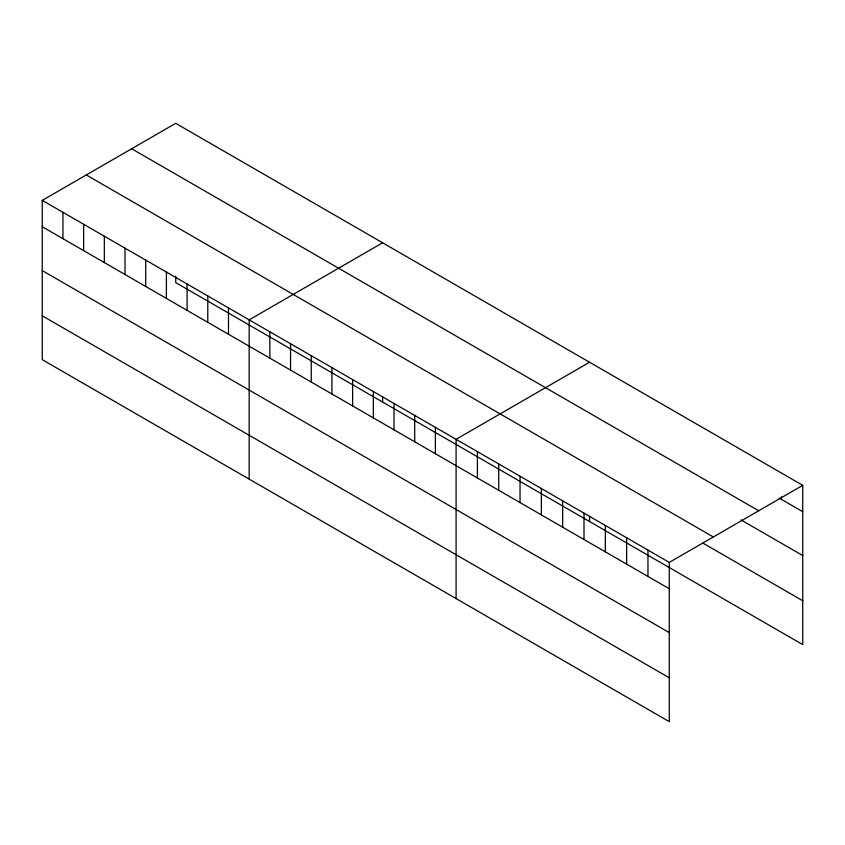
<?xml version="1.0" encoding="UTF-8"?>
<svg xmlns="http://www.w3.org/2000/svg" width="845" height="845" viewBox="0 0 845 845"><rect width="100%" height="100%" fill="white"/><g stroke="black" fill="none" stroke-linecap="round" stroke-linejoin="round"><path stroke-width="1.27" d="M42.25 200.381L669.282 562.4L669.282 721.672L42.25 359.664L42.25 200.381L175.718 123.328L802.75 485.336L802.75 644.619L175.718 282.6L175.718 276.157M382.637 242.79L249.169 319.854L249.169 479.126M589.556 362.251L456.089 439.315L456.089 598.587M669.282 562.4L802.75 485.336M779.185 498.085L802.75 511.69M131.672 148.752L758.704 510.771M741.033 519.928L802.75 555.556M86.296 174.957L713.328 536.966M702.892 543.092L802.75 600.753M42.25 226.735L669.282 588.754M42.25 270.601L669.282 632.62M42.25 315.798L669.282 677.806M781.435 496.754L781.435 499.384M647.957 550.084L647.957 576.448M626.641 537.779L626.641 564.133M605.326 525.474L605.326 551.827M589.556 516.369L589.556 521.534M584.001 513.168L584.001 539.522M562.685 500.853L562.685 527.206M541.37 488.547L541.37 514.901M520.045 476.242L520.045 502.595M498.73 463.926L498.73 490.28M477.404 451.621L477.404 477.974M435.397 427.369L435.397 453.723M414.705 415.423L414.705 441.777M394.013 403.477L394.013 429.83M382.637 396.907L382.637 402.062M373.321 391.531L373.321 417.884M352.629 379.585L352.629 405.938M331.937 367.638L331.937 393.992M311.245 355.692L311.245 382.046M290.553 343.746L290.553 370.099M269.861 331.8L269.861 358.153M228.477 307.907L228.477 334.261M207.785 295.961L207.785 322.315M187.094 284.015L187.094 310.368M166.402 272.069L166.402 298.422M145.71 260.112L145.71 286.476M125.018 248.166L125.018 274.53M104.326 236.22L104.326 262.584M83.634 224.274L83.634 250.638M62.942 212.327L62.942 238.691"/></g></svg>
